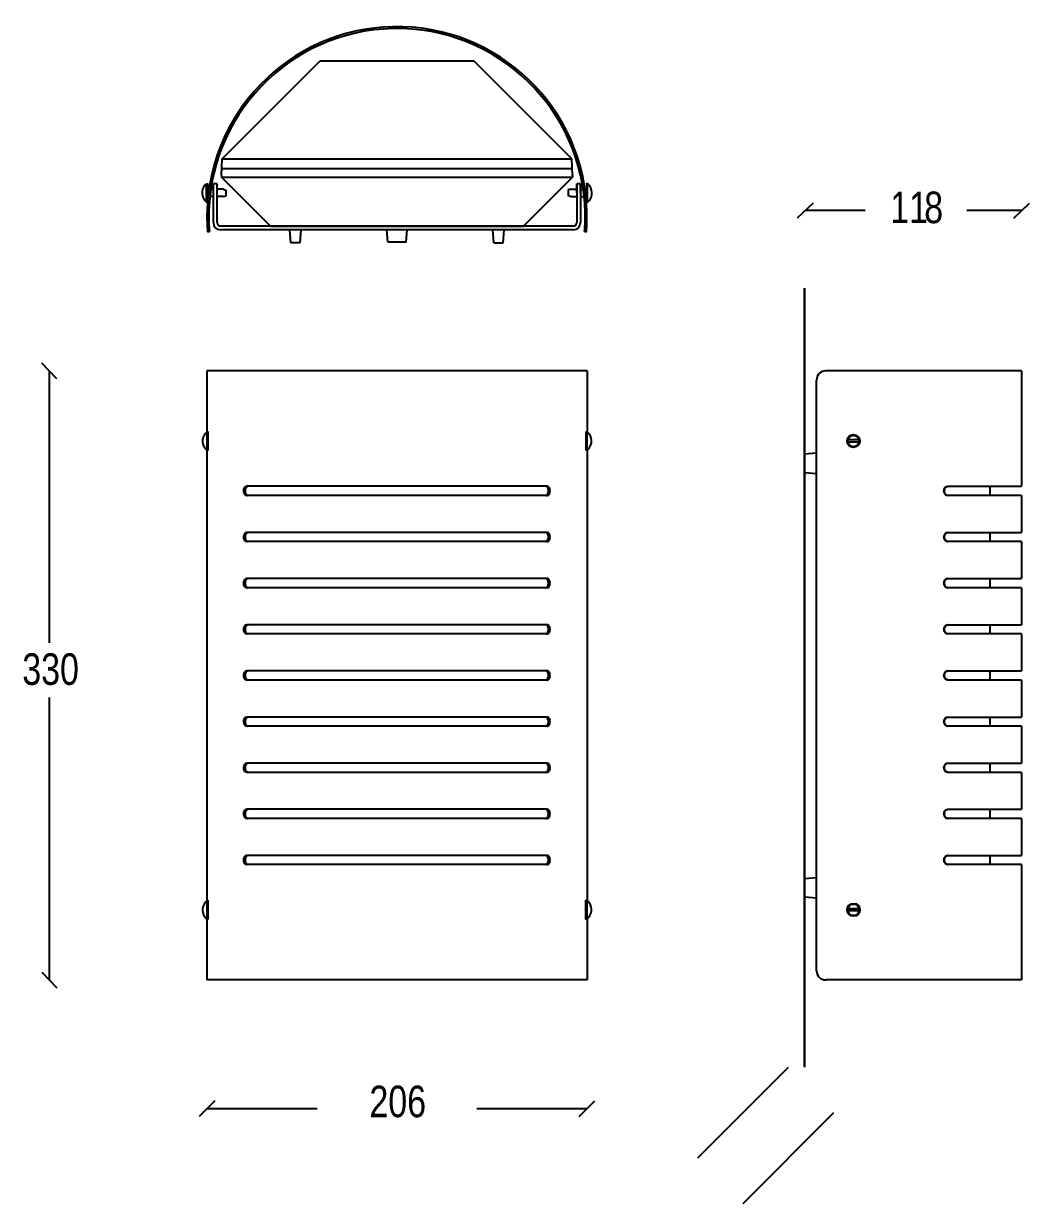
# Model space of a CAD drawing. Extents: x 1 to 199, y 0 to 232.
import ezdxf

# ---------------------------------------------------------------- set-up
doc = ezdxf.new("R2010")
doc.units = 0
doc.layers.add('LIVELLO_1', color=160, linetype='Continuous')
doc.styles.add('STD', font='txt')

# ---------------------------------------------------------------- blocks, each defined once
blk = doc.blocks.new('AI9-BLK26')
at = {"layer": 'LIVELLO_1', "color": 7}
for p, q in [((-13.422953, -81.209944), (4.473973, -63.312673)), ((-4.473629, -90.157546), (13.422953, -72.260619))]:
    blk.add_line(p, q, dxfattribs=at)
blk = doc.blocks.new('AI9-BLK25')
at = {"layer": 'LIVELLO_1', "color": 7}
blk.add_blockref('AI9-BLK26', (0, 0), dxfattribs=at)
blk = doc.blocks.new('AI9-BLK1')
at = {"layer": 'LIVELLO_1', "color": 7}
for p, q in [((-59.9, 89.78), (-40.63, 109.05)), ((-40.63, 109.05), (-10.31, 109.05)), ((8.95, 89.78), (-10.31, 109.05)), ((-60.07, 86.51), (-59.9, 89.78)), ((-59.9, 89.78), (8.95, 89.78)), ((9.12, 86.51), (8.95, 89.78)), ((-60.05, 86.14), (9.1, 86.14)), ((9.06, 87.78), (-60, 87.78)), ((9.1, 86.14), (-0.53, 76.51)), ((9.12, 86.51), (9.1, 86.14)), ((-62.51, 83.78), (-62.8, 83.78)), ((-61.64, 83.78), (-62.15, 83.78)), ((-61.64, 83.05), (-61.64, 84.87)), ((-60.91, 84.87), (-61.64, 84.87)), ((-60.91, 83.05), (-60.91, 84.87)), ((-59.67, 83.78), (-60.91, 83.78)), ((-59.67, 83.78), (-59.16, 83.62)), ((8.73, 83.78), (8.22, 83.63)), ((8.73, 83.78), (9.97, 83.78)), ((9.97, 84.87), (9.97, 83.05)), ((10.7, 84.87), (9.97, 84.87)), ((9.97, 83.05), (9.97, 84.87)), ((10.69, 84.87), (10.69, 83.05)), ((10.7, 83.05), (10.7, 84.87)), ((10.7, 83.78), (11.2, 83.78)), ((11.57, 83.78), (11.86, 83.78)), ((-62.7, 82.32), (-62.8, 82.32)), ((-61.64, 82.33), (-62.33, 82.33)), ((-61.64, 77.23), (-61.64, 83.05)), ((-60.91, 77.23), (-60.91, 83.05)), ((-59.67, 82.32), (-60.91, 82.32)), ((-59.67, 82.32), (-59.16, 82.48)), ((-59.16, 83.62), (-59.16, 82.48)), ((8.22, 83.63), (8.22, 82.48)), ((8.73, 82.33), (8.22, 82.48)), ((8.73, 82.33), (9.97, 82.33)), ((9.97, 83.05), (9.97, 77.23)), ((10.69, 83.05), (10.69, 77.23)), ((10.7, 82.33), (11.39, 82.33)), ((11.76, 82.33), (11.86, 82.33)), ((56.49, 81.03), (53.4, 78.09)), ((66.78, 79.56), (54.94, 79.56)), ((97.58, 79.56), (86.77, 79.56)), ((96.03, 78.09), (99.12, 81.03)), ((-62.8, 75.42), (-62.43, 75.45)), ((9.24, 76.51), (-60.18, 76.51)), ((9.24, 75.78), (-60.18, 75.78)), ((-50.42, 76.51), (-0.53, 76.51)), ((-46.37, 73.24), (-46.59, 75.78)), ((-44.55, 73.24), (-44.33, 75.78)), ((-27.29, 73.42), (-27.5, 75.78)), ((-6.39, 73.24), (-6.61, 75.78)), ((-4.57, 73.24), (-4.35, 75.78)), ((11.49, 75.45), (11.85, 75.42)), ((-44.55, 73.24), (-46.37, 73.24)), ((-6.39, 73.24), (-4.57, 73.24)), ((54.8, 64.27), (54.8, -89.18)), ((54.83, -89.18), (54.83, 64.3)), ((-92.51, 46.4), (-95.46, 49.5)), ((-93.98, 47.95), (-93.98, -5.56)), ((-62.91, 47.99), (-62.91, 35.98)), ((11.97, 47.99), (-62.91, 47.99)), ((11.97, 47.99), (11.97, 35.98)), ((97.57, 47.99), (59.03, 47.99)), ((97.57, 47.99), (97.57, 25.27)), ((57.19, -70.16), (57.19, 46.17)), ((11.76, 36), (11.76, 32.36)), ((65.57, 34.4), (63.36, 34.4)), ((65.57, 33.96), (63.36, 33.96)), ((-62.91, 32.38), (-62.91, -56.37)), ((11.94, 32.36), (11.76, 32.36)), ((11.97, 32.38), (11.97, -56.37)), ((54.83, 31.63), (57.19, 31.84)), ((54.83, 28), (54.83, 31.63)), ((54.83, 28), (57.19, 27.79)), ((4.1, 25.27), (-55.11, 25.27)), ((83.01, 25.27), (97.57, 25.27)), ((91.36, 23.43), (91.36, 25.27)), ((97.57, 23.45), (97.57, 16.18)), ((4.1, 16.18), (-55.11, 16.18)), ((83.01, 16.18), (97.57, 16.18)), ((91.36, 14.36), (91.36, 16.18)), ((97.57, 14.36), (97.57, 7.09)), ((4.1, 7.09), (-55.11, 7.09)), ((83.01, 7.09), (97.57, 7.09)), ((91.36, 5.27), (91.36, 7.09)), ((97.57, 5.27), (97.57, -2)), ((4.1, -2), (-55.11, -2)), ((83.01, -2), (97.57, -2)), ((91.36, -3.81), (91.36, -2)), ((97.57, -3.81), (97.57, -11.09)), ((4.1, -11.09), (-55.11, -11.09)), ((83.01, -11.09), (97.57, -11.09)), ((91.36, -12.9), (91.36, -11.08)), ((97.57, -12.9), (97.57, -20.18)), ((-93.98, -16.37), (-93.98, -71.97)), ((4.1, -20.18), (-55.11, -20.18)), ((83.01, -20.18), (97.57, -20.18)), ((91.36, -21.99), (91.36, -20.17)), ((97.57, -21.99), (97.57, -29.26)), ((4.1, -29.26), (-55.11, -29.26)), ((83.01, -29.26), (97.57, -29.26)), ((91.36, -31.08), (91.36, -29.26)), ((97.57, -31.08), (97.57, -38.35)), ((4.1, -38.35), (-55.11, -38.35)), ((83.01, -38.35), (97.57, -38.35)), ((91.36, -40.17), (91.36, -38.35)), ((97.57, -40.17), (97.57, -47.44)), ((4.1, -47.44), (-55.11, -47.44)), ((83.01, -47.44), (97.57, -47.44)), ((91.36, -49.26), (91.36, -47.44)), ((97.57, -49.26), (97.57, -71.98)), ((54.83, -51.98), (57.19, -51.78)), ((54.83, -51.98), (54.83, -55.62)), ((54.83, -55.62), (57.19, -55.83)), ((65.57, -57.95), (63.36, -57.95)), ((-62.91, -59.97), (-62.91, -71.98)), ((11.97, -59.97), (11.97, -71.98)), ((65.57, -58.39), (63.36, -58.39)), ((-95.46, -70.42), (-92.51, -73.52)), ((11.97, -71.98), (-62.91, -71.98)), ((97.57, -71.98), (59.01, -71.98)), ((-61.36, -95.77), (-64.46, -98.87)), ((-62.91, -97.32), (-41.22, -97.32)), ((-9.72, -97.32), (11.97, -97.32)), ((10.42, -98.87), (13.52, -95.77))]:
    blk.add_line(p, q, dxfattribs=at)
for points in [[(-60.07, 86.51), (-60.05, 86.14), (-50.42, 76.51)], [(12.04, 84.87), (11.86, 84.87), (11.86, 81.24), (12.04, 81.24), (12.04, 84.87)], [(-27.29, 73.42), (-23.65, 73.42), (-23.45, 75.78)], [(-62.89, 36), (-62.71, 36), (-62.71, 32.36), (-62.89, 32.36), (-62.89, 36)], [(11.76, 36), (11.94, 36), (11.94, 32.36)], [(11.94, -59.98), (11.76, -59.98), (11.76, -56.35), (11.94, -56.35), (11.94, -59.98)]]:
    blk.add_lwpolyline(points, dxfattribs=at)
for centre, radius in [((64.46, 34.18), 1.27), ((64.46, 34.18), 1.13), ((64.47, -58.17), 1.27), ((64.47, -58.17), 1.13)]:
    blk.add_circle(centre, radius, dxfattribs=at)
for points, knots in [([(11.95, 77.23), (12.57, 97.91), (-3.68, 115.17), (-24.35, 115.79), (-45.02, 116.41), (-62.28, 100.15), (-62.89, 79.48), (-62.92, 78.73), (-62.92, 77.98), (-62.89, 77.23)], [0, 0, 0, 0, 1, 1, 1, 2, 2, 2, 3, 3, 3, 3]), ([(11.49, 75.45), (11.54, 76.05), (11.57, 76.66), (11.59, 77.26), (12.19, 97.74), (-3.91, 114.82), (-24.38, 115.42), (-44.85, 116.03), (-61.93, 99.92), (-62.53, 79.45), (-62.55, 78.72), (-62.55, 77.99), (-62.53, 77.26), (-62.51, 76.66), (-62.48, 76.05), (-62.43, 75.45)], [0, 0, 0, 0, 1, 1, 1, 2, 2, 2, 3, 3, 3, 4, 4, 4, 5, 5, 5, 5]), ([(-62.98, 84.87), (-62.98, 84.87), (-62.8, 84.87), (-62.8, 84.87), (-62.8, 84.87), (-62.8, 81.23), (-62.8, 81.23), (-62.8, 81.23), (-62.98, 81.23), (-62.98, 81.23), (-62.98, 81.23), (-62.98, 84.87), (-62.98, 84.87), (-63.98, 84.12), (-64.19, 82.69), (-63.43, 81.69), (-63.3, 81.52), (-63.15, 81.36), (-62.98, 81.23)], [0, 0, 0, 0, 1, 1, 1, 2, 2, 2, 3, 3, 3, 4, 4, 4, 5, 5, 5, 6, 6, 6, 6]), ([(12.04, 81.24), (13.04, 81.99), (13.24, 83.41), (12.49, 84.42), (12.36, 84.59), (12.21, 84.74), (12.04, 84.87)], [0, 0, 0, 0, 1, 1, 1, 2, 2, 2, 2]), ([(-62.89, 36), (-63.89, 35.24), (-64.09, 33.82), (-63.34, 32.81), (-63.21, 32.64), (-63.06, 32.49), (-62.89, 32.36)], [0, 0, 0, 0, 1, 1, 1, 2, 2, 2, 2]), ([(11.94, 32.36), (12.95, 33.11), (13.15, 34.54), (12.4, 35.54), (12.27, 35.71), (12.12, 35.87), (11.94, 36)], [0, 0, 0, 0, 1, 1, 1, 2, 2, 2, 2]), ([(4.1, 23.45), (4.1, 23.45), (-55.11, 23.45), (-55.11, 23.45), (-55.3, 23.48), (-55.05, 23.43), (-55.23, 23.47), (-55.41, 23.57), (-55.18, 23.44), (-55.35, 23.54), (-55.51, 23.7), (-55.31, 23.48), (-55.46, 23.65), (-55.59, 23.86), (-55.42, 23.57), (-55.54, 23.79), (-55.72, 24.33), (-55.51, 23.6), (-55.65, 24.16), (-55.67, 24.77), (-55.67, 23.96), (-55.65, 24.56), (-55.51, 25.12), (-55.72, 24.39), (-55.54, 24.93), (-55.42, 25.15), (-55.59, 24.86), (-55.46, 25.07), (-55.31, 25.24), (-55.51, 25.02), (-55.35, 25.18), (-55.18, 25.29), (-55.41, 25.15), (-55.23, 25.25), (-55.05, 25.29), (-55.3, 25.25), (-55.11, 25.27)], [0, 0, 0, 0, 1, 1, 1, 2, 2, 2, 3, 3, 3, 4, 4, 4, 5, 5, 5, 6, 6, 6, 7, 7, 7, 8, 8, 8, 9, 9, 9, 10, 10, 10, 11, 11, 11, 12, 12, 12, 12]), ([(-54.82, 23.45), (-55.01, 23.48), (-54.76, 23.43), (-54.95, 23.47), (-55.13, 23.57), (-54.89, 23.43), (-55.06, 23.54), (-55.22, 23.7), (-55.02, 23.48), (-55.17, 23.65), (-55.3, 23.86), (-55.13, 23.58), (-55.25, 23.8), (-55.43, 24.33), (-55.22, 23.61), (-55.35, 24.16), (-55.38, 24.76), (-55.38, 23.96), (-55.35, 24.56), (-55.22, 25.12), (-55.43, 24.39), (-55.25, 24.93), (-55.13, 25.15), (-55.3, 24.86), (-55.17, 25.07), (-55.02, 25.24), (-55.22, 25.02), (-55.06, 25.18), (-54.89, 25.29), (-55.13, 25.15), (-54.95, 25.25), (-54.76, 25.29), (-55.01, 25.25), (-54.82, 25.27)], [0, 0, 0, 0, 1, 1, 1, 2, 2, 2, 3, 3, 3, 4, 4, 4, 5, 5, 5, 6, 6, 6, 7, 7, 7, 8, 8, 8, 9, 9, 9, 10, 10, 10, 11, 11, 11, 11]), ([(3.82, 23.45), (4, 23.48), (3.76, 23.43), (3.94, 23.47), (4.12, 23.57), (3.89, 23.43), (4.06, 23.54), (4.22, 23.7), (4.01, 23.48), (4.16, 23.65), (4.29, 23.86), (4.12, 23.58), (4.25, 23.8), (4.43, 24.33), (4.22, 23.61), (4.35, 24.16), (4.37, 24.76), (4.37, 23.96), (4.35, 24.56), (4.22, 25.12), (4.43, 24.39), (4.25, 24.93), (4.12, 25.15), (4.3, 24.86), (4.16, 25.07), (4.01, 25.24), (4.22, 25.02), (4.06, 25.18), (3.89, 25.29), (4.12, 25.15), (3.94, 25.25), (3.76, 25.29), (4, 25.25), (3.82, 25.27)], [0, 0, 0, 0, 1, 1, 1, 2, 2, 2, 3, 3, 3, 4, 4, 4, 5, 5, 5, 6, 6, 6, 7, 7, 7, 8, 8, 8, 9, 9, 9, 10, 10, 10, 11, 11, 11, 11]), ([(4.1, 23.45), (4.29, 23.48), (4.04, 23.43), (4.23, 23.47), (4.41, 23.57), (4.17, 23.44), (4.35, 23.54), (4.51, 23.7), (4.3, 23.48), (4.45, 23.65), (4.59, 23.86), (4.41, 23.57), (4.54, 23.79), (4.72, 24.33), (4.51, 23.6), (4.64, 24.16), (4.67, 24.77), (4.67, 23.96), (4.64, 24.56), (4.51, 25.12), (4.72, 24.39), (4.54, 24.93), (4.41, 25.15), (4.59, 24.86), (4.45, 25.07), (4.3, 25.24), (4.51, 25.02), (4.35, 25.18), (4.17, 25.29), (4.41, 25.15), (4.23, 25.25), (4.04, 25.29), (4.29, 25.25), (4.1, 25.27)], [0, 0, 0, 0, 1, 1, 1, 2, 2, 2, 3, 3, 3, 4, 4, 4, 5, 5, 5, 6, 6, 6, 7, 7, 7, 8, 8, 8, 9, 9, 9, 10, 10, 10, 11, 11, 11, 11]), ([(97.57, 23.45), (97.57, 23.45), (83.01, 23.45), (83.01, 23.45), (82.53, 23.55), (83.15, 23.37), (82.69, 23.54), (82.29, 23.89), (82.8, 23.39), (82.44, 23.79), (82.19, 24.33), (82.48, 23.6), (82.3, 24.16), (82.26, 24.77), (82.26, 23.96), (82.3, 24.56), (82.48, 25.12), (82.19, 24.39), (82.44, 24.93), (82.8, 25.33), (82.29, 24.83), (82.69, 25.18), (83.15, 25.35), (82.53, 25.17), (83.01, 25.27)], [0, 0, 0, 0, 1, 1, 1, 2, 2, 2, 3, 3, 3, 4, 4, 4, 5, 5, 5, 6, 6, 6, 7, 7, 7, 8, 8, 8, 8]), ([(83.09, 23.45), (82.61, 23.55), (83.24, 23.37), (82.78, 23.54), (82.37, 23.9), (82.88, 23.39), (82.52, 23.79), (82.28, 24.33), (82.56, 23.6), (82.38, 24.16), (82.35, 24.77), (82.35, 23.96), (82.38, 24.56), (82.56, 25.12), (82.28, 24.39), (82.52, 24.93), (82.88, 25.33), (82.37, 24.83), (82.78, 25.18), (83.24, 25.35), (82.61, 25.17), (83.09, 25.27)], [0, 0, 0, 0, 1, 1, 1, 2, 2, 2, 3, 3, 3, 4, 4, 4, 5, 5, 5, 6, 6, 6, 7, 7, 7, 7]), ([(4.1, 14.36), (4.1, 14.36), (-55.11, 14.36), (-55.11, 14.36), (-55.3, 14.39), (-55.05, 14.34), (-55.23, 14.39), (-55.41, 14.48), (-55.18, 14.34), (-55.35, 14.45), (-55.51, 14.61), (-55.31, 14.39), (-55.46, 14.56), (-55.59, 14.77), (-55.42, 14.49), (-55.54, 14.71), (-55.72, 15.24), (-55.51, 14.52), (-55.65, 15.07), (-55.67, 15.68), (-55.67, 14.87), (-55.65, 15.47), (-55.51, 16.03), (-55.72, 15.3), (-55.54, 15.84), (-55.42, 16.06), (-55.59, 15.77), (-55.46, 15.98), (-55.31, 16.15), (-55.51, 15.93), (-55.35, 16.09), (-55.18, 16.2), (-55.41, 16.07), (-55.23, 16.16), (-55.05, 16.2), (-55.3, 16.16), (-55.11, 16.18)], [0, 0, 0, 0, 1, 1, 1, 2, 2, 2, 3, 3, 3, 4, 4, 4, 5, 5, 5, 6, 6, 6, 7, 7, 7, 8, 8, 8, 9, 9, 9, 10, 10, 10, 11, 11, 11, 12, 12, 12, 12]), ([(-54.82, 14.36), (-55.01, 14.39), (-54.76, 14.34), (-54.95, 14.39), (-55.13, 14.48), (-54.89, 14.34), (-55.06, 14.45), (-55.22, 14.61), (-55.02, 14.39), (-55.17, 14.56), (-55.3, 14.77), (-55.13, 14.49), (-55.25, 14.71), (-55.43, 15.24), (-55.22, 14.52), (-55.35, 15.07), (-55.38, 15.68), (-55.38, 14.87), (-55.35, 15.47), (-55.22, 16.03), (-55.43, 15.3), (-55.25, 15.84), (-55.13, 16.06), (-55.3, 15.77), (-55.17, 15.98), (-55.02, 16.15), (-55.22, 15.93), (-55.06, 16.09), (-54.89, 16.2), (-55.13, 16.06), (-54.95, 16.16), (-54.76, 16.2), (-55.01, 16.16), (-54.82, 16.18)], [0, 0, 0, 0, 1, 1, 1, 2, 2, 2, 3, 3, 3, 4, 4, 4, 5, 5, 5, 6, 6, 6, 7, 7, 7, 8, 8, 8, 9, 9, 9, 10, 10, 10, 11, 11, 11, 11]), ([(3.82, 14.36), (4, 14.39), (3.76, 14.34), (3.94, 14.39), (4.12, 14.48), (3.89, 14.34), (4.06, 14.45), (4.22, 14.61), (4.01, 14.39), (4.16, 14.56), (4.29, 14.77), (4.12, 14.49), (4.25, 14.71), (4.43, 15.24), (4.22, 14.52), (4.35, 15.07), (4.37, 15.68), (4.37, 14.87), (4.35, 15.47), (4.22, 16.03), (4.43, 15.3), (4.25, 15.84), (4.12, 16.06), (4.3, 15.77), (4.16, 15.98), (4.01, 16.15), (4.22, 15.93), (4.06, 16.09), (3.89, 16.2), (4.12, 16.06), (3.94, 16.16), (3.76, 16.2), (4, 16.16), (3.82, 16.18)], [0, 0, 0, 0, 1, 1, 1, 2, 2, 2, 3, 3, 3, 4, 4, 4, 5, 5, 5, 6, 6, 6, 7, 7, 7, 8, 8, 8, 9, 9, 9, 10, 10, 10, 11, 11, 11, 11]), ([(4.1, 14.36), (4.29, 14.39), (4.04, 14.34), (4.23, 14.39), (4.41, 14.48), (4.17, 14.34), (4.35, 14.45), (4.51, 14.61), (4.3, 14.39), (4.45, 14.56), (4.59, 14.77), (4.41, 14.49), (4.54, 14.71), (4.72, 15.24), (4.51, 14.52), (4.64, 15.07), (4.67, 15.68), (4.67, 14.87), (4.64, 15.47), (4.51, 16.03), (4.72, 15.3), (4.54, 15.84), (4.41, 16.06), (4.59, 15.77), (4.45, 15.98), (4.3, 16.15), (4.51, 15.93), (4.35, 16.09), (4.17, 16.2), (4.41, 16.07), (4.23, 16.16), (4.04, 16.2), (4.29, 16.16), (4.1, 16.18)], [0, 0, 0, 0, 1, 1, 1, 2, 2, 2, 3, 3, 3, 4, 4, 4, 5, 5, 5, 6, 6, 6, 7, 7, 7, 8, 8, 8, 9, 9, 9, 10, 10, 10, 11, 11, 11, 11]), ([(97.57, 14.36), (97.57, 14.36), (83.01, 14.36), (83.01, 14.36), (82.53, 14.46), (83.15, 14.28), (82.69, 14.45), (82.29, 14.81), (82.8, 14.3), (82.44, 14.71), (82.19, 15.24), (82.48, 14.51), (82.3, 15.07), (82.26, 15.68), (82.26, 14.87), (82.3, 15.47), (82.48, 16.03), (82.19, 15.3), (82.44, 15.84), (82.8, 16.24), (82.29, 15.74), (82.69, 16.09), (83.15, 16.26), (82.53, 16.08), (83.01, 16.18)], [0, 0, 0, 0, 1, 1, 1, 2, 2, 2, 3, 3, 3, 4, 4, 4, 5, 5, 5, 6, 6, 6, 7, 7, 7, 8, 8, 8, 8]), ([(83.09, 14.36), (82.61, 14.46), (83.24, 14.28), (82.78, 14.45), (82.37, 14.81), (82.88, 14.3), (82.52, 14.71), (82.28, 15.24), (82.56, 14.51), (82.38, 15.07), (82.35, 15.68), (82.35, 14.87), (82.38, 15.47), (82.56, 16.03), (82.28, 15.3), (82.52, 15.84), (82.88, 16.24), (82.37, 15.74), (82.78, 16.09), (83.24, 16.26), (82.61, 16.08), (83.09, 16.18)], [0, 0, 0, 0, 1, 1, 1, 2, 2, 2, 3, 3, 3, 4, 4, 4, 5, 5, 5, 6, 6, 6, 7, 7, 7, 7]), ([(4.1, 5.27), (4.1, 5.27), (-55.11, 5.27), (-55.11, 5.27), (-55.3, 5.3), (-55.05, 5.25), (-55.23, 5.3), (-55.41, 5.39), (-55.18, 5.26), (-55.35, 5.36), (-55.51, 5.52), (-55.31, 5.3), (-55.46, 5.47), (-55.59, 5.68), (-55.42, 5.4), (-55.54, 5.61), (-55.72, 6.16), (-55.51, 5.43), (-55.65, 5.98), (-55.67, 6.59), (-55.67, 5.78), (-55.65, 6.39), (-55.51, 6.94), (-55.72, 6.21), (-55.54, 6.75), (-55.42, 6.97), (-55.59, 6.68), (-55.46, 6.89), (-55.31, 7.06), (-55.51, 6.85), (-55.35, 7), (-55.18, 7.11), (-55.41, 6.98), (-55.23, 7.07), (-55.05, 7.11), (-55.3, 7.07), (-55.11, 7.09)], [0, 0, 0, 0, 1, 1, 1, 2, 2, 2, 3, 3, 3, 4, 4, 4, 5, 5, 5, 6, 6, 6, 7, 7, 7, 8, 8, 8, 9, 9, 9, 10, 10, 10, 11, 11, 11, 12, 12, 12, 12]), ([(-54.82, 5.27), (-55.01, 5.3), (-54.76, 5.25), (-54.95, 5.3), (-55.13, 5.39), (-54.89, 5.26), (-55.06, 5.37), (-55.22, 5.52), (-55.02, 5.3), (-55.17, 5.47), (-55.3, 5.69), (-55.13, 5.4), (-55.25, 5.62), (-55.43, 6.16), (-55.22, 5.43), (-55.35, 5.98), (-55.38, 6.59), (-55.38, 5.78), (-55.35, 6.38), (-55.22, 6.94), (-55.43, 6.21), (-55.25, 6.75), (-55.13, 6.97), (-55.3, 6.68), (-55.17, 6.89), (-55.02, 7.06), (-55.22, 6.84), (-55.06, 7), (-54.89, 7.11), (-55.13, 6.98), (-54.95, 7.07), (-54.76, 7.11), (-55.01, 7.07), (-54.82, 7.09)], [0, 0, 0, 0, 1, 1, 1, 2, 2, 2, 3, 3, 3, 4, 4, 4, 5, 5, 5, 6, 6, 6, 7, 7, 7, 8, 8, 8, 9, 9, 9, 10, 10, 10, 11, 11, 11, 11]), ([(3.82, 5.27), (4, 5.3), (3.76, 5.25), (3.94, 5.3), (4.12, 5.39), (3.89, 5.26), (4.06, 5.37), (4.22, 5.52), (4.01, 5.3), (4.16, 5.47), (4.29, 5.69), (4.12, 5.4), (4.25, 5.62), (4.43, 6.16), (4.22, 5.43), (4.35, 5.98), (4.37, 6.59), (4.37, 5.78), (4.35, 6.38), (4.22, 6.94), (4.43, 6.21), (4.25, 6.75), (4.12, 6.97), (4.3, 6.68), (4.16, 6.89), (4.01, 7.06), (4.22, 6.84), (4.06, 7), (3.89, 7.11), (4.12, 6.98), (3.94, 7.07), (3.76, 7.11), (4, 7.07), (3.82, 7.09)], [0, 0, 0, 0, 1, 1, 1, 2, 2, 2, 3, 3, 3, 4, 4, 4, 5, 5, 5, 6, 6, 6, 7, 7, 7, 8, 8, 8, 9, 9, 9, 10, 10, 10, 11, 11, 11, 11]), ([(4.1, 5.27), (4.29, 5.3), (4.04, 5.25), (4.23, 5.3), (4.41, 5.39), (4.17, 5.26), (4.35, 5.36), (4.51, 5.52), (4.3, 5.3), (4.45, 5.47), (4.59, 5.68), (4.41, 5.4), (4.54, 5.61), (4.72, 6.16), (4.51, 5.43), (4.64, 5.98), (4.67, 6.59), (4.67, 5.78), (4.64, 6.39), (4.51, 6.94), (4.72, 6.21), (4.54, 6.75), (4.41, 6.97), (4.59, 6.68), (4.45, 6.89), (4.3, 7.06), (4.51, 6.85), (4.35, 7), (4.17, 7.11), (4.41, 6.98), (4.23, 7.07), (4.04, 7.11), (4.29, 7.07), (4.1, 7.09)], [0, 0, 0, 0, 1, 1, 1, 2, 2, 2, 3, 3, 3, 4, 4, 4, 5, 5, 5, 6, 6, 6, 7, 7, 7, 8, 8, 8, 9, 9, 9, 10, 10, 10, 11, 11, 11, 11]), ([(97.57, 5.27), (97.57, 5.27), (83.01, 5.27), (83.01, 5.27), (82.53, 5.37), (83.15, 5.19), (82.69, 5.36), (82.29, 5.72), (82.8, 5.21), (82.44, 5.61), (82.19, 6.15), (82.48, 5.42), (82.3, 5.98), (82.26, 6.59), (82.26, 5.78), (82.3, 6.39), (82.48, 6.94), (82.19, 6.21), (82.44, 6.75), (82.8, 7.15), (82.29, 6.65), (82.69, 7), (83.15, 7.17), (82.53, 6.99), (83.01, 7.09)], [0, 0, 0, 0, 1, 1, 1, 2, 2, 2, 3, 3, 3, 4, 4, 4, 5, 5, 5, 6, 6, 6, 7, 7, 7, 8, 8, 8, 8]), ([(83.09, 5.27), (82.61, 5.37), (83.24, 5.19), (82.78, 5.36), (82.37, 5.72), (82.88, 5.21), (82.52, 5.61), (82.28, 6.15), (82.56, 5.42), (82.38, 5.98), (82.35, 6.59), (82.35, 5.78), (82.38, 6.39), (82.56, 6.94), (82.28, 6.21), (82.52, 6.75), (82.88, 7.15), (82.37, 6.65), (82.78, 7), (83.24, 7.17), (82.61, 6.99), (83.09, 7.09)], [0, 0, 0, 0, 1, 1, 1, 2, 2, 2, 3, 3, 3, 4, 4, 4, 5, 5, 5, 6, 6, 6, 7, 7, 7, 7]), ([(4.1, -3.81), (4.1, -3.81), (-55.11, -3.81), (-55.11, -3.81), (-55.3, -3.79), (-55.05, -3.84), (-55.23, -3.79), (-55.41, -3.7), (-55.18, -3.83), (-55.35, -3.73), (-55.51, -3.57), (-55.31, -3.79), (-55.46, -3.62), (-55.59, -3.41), (-55.42, -3.69), (-55.54, -3.47), (-55.72, -2.93), (-55.51, -3.66), (-55.65, -3.11), (-55.67, -2.5), (-55.67, -3.31), (-55.65, -2.7), (-55.51, -2.15), (-55.72, -2.88), (-55.54, -2.34), (-55.42, -2.12), (-55.59, -2.41), (-55.46, -2.19), (-55.31, -2.03), (-55.51, -2.24), (-55.35, -2.09), (-55.18, -1.98), (-55.41, -2.11), (-55.23, -2.02), (-55.05, -1.98), (-55.3, -2.02), (-55.11, -2)], [0, 0, 0, 0, 1, 1, 1, 2, 2, 2, 3, 3, 3, 4, 4, 4, 5, 5, 5, 6, 6, 6, 7, 7, 7, 8, 8, 8, 9, 9, 9, 10, 10, 10, 11, 11, 11, 12, 12, 12, 12]), ([(-54.82, -3.81), (-55.01, -3.79), (-54.76, -3.84), (-54.95, -3.79), (-55.13, -3.7), (-54.89, -3.83), (-55.06, -3.73), (-55.22, -3.57), (-55.02, -3.78), (-55.17, -3.62), (-55.3, -3.4), (-55.13, -3.69), (-55.25, -3.47), (-55.43, -2.93), (-55.22, -3.66), (-55.35, -3.11), (-55.38, -2.5), (-55.38, -3.31), (-55.35, -2.7), (-55.22, -2.15), (-55.43, -2.88), (-55.25, -2.34), (-55.13, -2.12), (-55.3, -2.41), (-55.17, -2.2), (-55.02, -2.03), (-55.22, -2.24), (-55.06, -2.09), (-54.89, -1.98), (-55.13, -2.11), (-54.95, -2.02), (-54.76, -1.98), (-55.01, -2.02), (-54.82, -2)], [0, 0, 0, 0, 1, 1, 1, 2, 2, 2, 3, 3, 3, 4, 4, 4, 5, 5, 5, 6, 6, 6, 7, 7, 7, 8, 8, 8, 9, 9, 9, 10, 10, 10, 11, 11, 11, 11]), ([(3.82, -3.81), (4, -3.79), (3.76, -3.84), (3.94, -3.79), (4.12, -3.7), (3.89, -3.83), (4.06, -3.73), (4.22, -3.57), (4.01, -3.78), (4.16, -3.62), (4.29, -3.4), (4.12, -3.69), (4.25, -3.47), (4.43, -2.93), (4.22, -3.66), (4.35, -3.11), (4.37, -2.5), (4.37, -3.31), (4.35, -2.7), (4.22, -2.15), (4.43, -2.88), (4.25, -2.34), (4.12, -2.12), (4.3, -2.41), (4.16, -2.2), (4.01, -2.03), (4.22, -2.24), (4.06, -2.09), (3.89, -1.98), (4.12, -2.11), (3.94, -2.02), (3.76, -1.98), (4, -2.02), (3.82, -2)], [0, 0, 0, 0, 1, 1, 1, 2, 2, 2, 3, 3, 3, 4, 4, 4, 5, 5, 5, 6, 6, 6, 7, 7, 7, 8, 8, 8, 9, 9, 9, 10, 10, 10, 11, 11, 11, 11]), ([(4.1, -3.81), (4.29, -3.79), (4.04, -3.84), (4.23, -3.79), (4.41, -3.7), (4.17, -3.83), (4.35, -3.73), (4.51, -3.57), (4.3, -3.79), (4.45, -3.62), (4.59, -3.41), (4.41, -3.69), (4.54, -3.47), (4.72, -2.93), (4.51, -3.66), (4.64, -3.11), (4.67, -2.5), (4.67, -3.31), (4.64, -2.7), (4.51, -2.15), (4.72, -2.88), (4.54, -2.34), (4.41, -2.12), (4.59, -2.41), (4.45, -2.19), (4.3, -2.03), (4.51, -2.24), (4.35, -2.09), (4.17, -1.98), (4.41, -2.11), (4.23, -2.02), (4.04, -1.98), (4.29, -2.02), (4.1, -2)], [0, 0, 0, 0, 1, 1, 1, 2, 2, 2, 3, 3, 3, 4, 4, 4, 5, 5, 5, 6, 6, 6, 7, 7, 7, 8, 8, 8, 9, 9, 9, 10, 10, 10, 11, 11, 11, 11]), ([(97.57, -3.81), (97.57, -3.81), (83.01, -3.81), (83.01, -3.81), (82.53, -3.72), (83.15, -3.9), (82.69, -3.73), (82.29, -3.37), (82.8, -3.88), (82.44, -3.47), (82.19, -2.94), (82.48, -3.67), (82.3, -3.11), (82.26, -2.5), (82.26, -3.31), (82.3, -2.7), (82.48, -2.14), (82.19, -2.87), (82.44, -2.34), (82.8, -1.94), (82.29, -2.44), (82.69, -2.09), (83.15, -1.92), (82.53, -2.1), (83.01, -2)], [0, 0, 0, 0, 1, 1, 1, 2, 2, 2, 3, 3, 3, 4, 4, 4, 5, 5, 5, 6, 6, 6, 7, 7, 7, 8, 8, 8, 8]), ([(83.09, -3.81), (82.61, -3.72), (83.24, -3.9), (82.78, -3.73), (82.37, -3.37), (82.88, -3.88), (82.52, -3.47), (82.28, -2.94), (82.56, -3.67), (82.38, -3.11), (82.35, -2.5), (82.35, -3.31), (82.38, -2.7), (82.56, -2.14), (82.28, -2.87), (82.52, -2.34), (82.88, -1.94), (82.37, -2.44), (82.78, -2.09), (83.24, -1.92), (82.61, -2.1), (83.09, -2)], [0, 0, 0, 0, 1, 1, 1, 2, 2, 2, 3, 3, 3, 4, 4, 4, 5, 5, 5, 6, 6, 6, 7, 7, 7, 7]), ([(4.1, -12.9), (4.1, -12.9), (-55.11, -12.9), (-55.11, -12.9), (-55.3, -12.88), (-55.05, -12.92), (-55.23, -12.88), (-55.41, -12.79), (-55.18, -12.92), (-55.35, -12.82), (-55.51, -12.66), (-55.31, -12.87), (-55.46, -12.71), (-55.59, -12.5), (-55.42, -12.78), (-55.54, -12.56), (-55.72, -12.02), (-55.51, -12.75), (-55.65, -12.2), (-55.67, -11.59), (-55.67, -12.4), (-55.65, -11.79), (-55.51, -11.24), (-55.72, -11.97), (-55.54, -11.43), (-55.42, -11.21), (-55.59, -11.5), (-55.46, -11.28), (-55.31, -11.12), (-55.51, -11.33), (-55.35, -11.18), (-55.18, -11.07), (-55.41, -11.2), (-55.23, -11.11), (-55.05, -11.07), (-55.3, -11.11), (-55.11, -11.09)], [0, 0, 0, 0, 1, 1, 1, 2, 2, 2, 3, 3, 3, 4, 4, 4, 5, 5, 5, 6, 6, 6, 7, 7, 7, 8, 8, 8, 9, 9, 9, 10, 10, 10, 11, 11, 11, 12, 12, 12, 12]), ([(-54.82, -12.9), (-55.01, -12.88), (-54.76, -12.93), (-54.95, -12.88), (-55.13, -12.79), (-54.89, -12.92), (-55.06, -12.81), (-55.22, -12.66), (-55.02, -12.87), (-55.17, -12.71), (-55.3, -12.49), (-55.13, -12.78), (-55.25, -12.56), (-55.43, -12.02), (-55.22, -12.75), (-55.35, -12.2), (-55.38, -11.59), (-55.38, -12.4), (-55.35, -11.79), (-55.22, -11.24), (-55.43, -11.97), (-55.25, -11.43), (-55.13, -11.21), (-55.3, -11.5), (-55.17, -11.29), (-55.02, -11.12), (-55.22, -11.33), (-55.06, -11.18), (-54.89, -11.07), (-55.13, -11.2), (-54.95, -11.11), (-54.76, -11.07), (-55.01, -11.11), (-54.82, -11.09)], [0, 0, 0, 0, 1, 1, 1, 2, 2, 2, 3, 3, 3, 4, 4, 4, 5, 5, 5, 6, 6, 6, 7, 7, 7, 8, 8, 8, 9, 9, 9, 10, 10, 10, 11, 11, 11, 11]), ([(3.82, -12.9), (4, -12.88), (3.76, -12.93), (3.94, -12.88), (4.12, -12.79), (3.89, -12.92), (4.06, -12.81), (4.22, -12.66), (4.01, -12.87), (4.16, -12.71), (4.29, -12.49), (4.12, -12.78), (4.25, -12.56), (4.43, -12.02), (4.22, -12.75), (4.35, -12.2), (4.37, -11.59), (4.37, -12.4), (4.35, -11.79), (4.22, -11.24), (4.43, -11.97), (4.25, -11.43), (4.12, -11.21), (4.3, -11.5), (4.16, -11.29), (4.01, -11.12), (4.22, -11.33), (4.06, -11.18), (3.89, -11.07), (4.12, -11.2), (3.94, -11.11), (3.76, -11.07), (4, -11.11), (3.82, -11.09)], [0, 0, 0, 0, 1, 1, 1, 2, 2, 2, 3, 3, 3, 4, 4, 4, 5, 5, 5, 6, 6, 6, 7, 7, 7, 8, 8, 8, 9, 9, 9, 10, 10, 10, 11, 11, 11, 11]), ([(4.1, -12.9), (4.29, -12.88), (4.04, -12.92), (4.23, -12.88), (4.41, -12.79), (4.17, -12.92), (4.35, -12.82), (4.51, -12.66), (4.3, -12.87), (4.45, -12.71), (4.59, -12.5), (4.41, -12.78), (4.54, -12.56), (4.72, -12.02), (4.51, -12.75), (4.64, -12.2), (4.67, -11.59), (4.67, -12.4), (4.64, -11.79), (4.51, -11.24), (4.72, -11.97), (4.54, -11.43), (4.41, -11.21), (4.59, -11.5), (4.45, -11.28), (4.3, -11.12), (4.51, -11.33), (4.35, -11.18), (4.17, -11.07), (4.41, -11.2), (4.23, -11.11), (4.04, -11.07), (4.29, -11.11), (4.1, -11.09)], [0, 0, 0, 0, 1, 1, 1, 2, 2, 2, 3, 3, 3, 4, 4, 4, 5, 5, 5, 6, 6, 6, 7, 7, 7, 8, 8, 8, 9, 9, 9, 10, 10, 10, 11, 11, 11, 11]), ([(97.57, -12.9), (97.57, -12.9), (83.01, -12.9), (83.01, -12.9), (82.53, -12.8), (83.15, -12.98), (82.69, -12.82), (82.29, -12.46), (82.8, -12.96), (82.44, -12.56), (82.19, -12.03), (82.48, -12.76), (82.3, -12.2), (82.26, -11.59), (82.26, -12.4), (82.3, -11.79), (82.48, -11.23), (82.19, -11.96), (82.44, -11.43), (82.8, -11.03), (82.29, -11.53), (82.69, -11.18), (83.15, -11.01), (82.53, -11.19), (83.01, -11.09)], [0, 0, 0, 0, 1, 1, 1, 2, 2, 2, 3, 3, 3, 4, 4, 4, 5, 5, 5, 6, 6, 6, 7, 7, 7, 8, 8, 8, 8]), ([(83.09, -12.9), (82.61, -12.8), (83.24, -12.98), (82.78, -12.82), (82.37, -12.46), (82.88, -12.96), (82.52, -12.56), (82.28, -12.03), (82.56, -12.76), (82.38, -12.2), (82.35, -11.59), (82.35, -12.4), (82.38, -11.79), (82.56, -11.23), (82.28, -11.96), (82.52, -11.43), (82.88, -11.03), (82.37, -11.53), (82.78, -11.18), (83.24, -11.01), (82.61, -11.19), (83.09, -11.09)], [0, 0, 0, 0, 1, 1, 1, 2, 2, 2, 3, 3, 3, 4, 4, 4, 5, 5, 5, 6, 6, 6, 7, 7, 7, 7]), ([(4.1, -21.99), (4.1, -21.99), (-55.11, -21.99), (-55.11, -21.99), (-55.3, -21.97), (-55.05, -22.01), (-55.23, -21.97), (-55.41, -21.88), (-55.18, -22.01), (-55.35, -21.9), (-55.51, -21.75), (-55.31, -21.96), (-55.46, -21.8), (-55.59, -21.58), (-55.42, -21.87), (-55.54, -21.65), (-55.72, -21.11), (-55.51, -21.84), (-55.65, -21.29), (-55.67, -20.68), (-55.67, -21.49), (-55.65, -20.88), (-55.51, -20.33), (-55.72, -21.06), (-55.54, -20.52), (-55.42, -20.3), (-55.59, -20.58), (-55.46, -20.37), (-55.31, -20.21), (-55.51, -20.42), (-55.35, -20.27), (-55.18, -20.16), (-55.41, -20.29), (-55.23, -20.2), (-55.05, -20.16), (-55.3, -20.2), (-55.11, -20.18)], [0, 0, 0, 0, 1, 1, 1, 2, 2, 2, 3, 3, 3, 4, 4, 4, 5, 5, 5, 6, 6, 6, 7, 7, 7, 8, 8, 8, 9, 9, 9, 10, 10, 10, 11, 11, 11, 12, 12, 12, 12]), ([(-54.82, -21.99), (-55.01, -21.97), (-54.76, -22.01), (-54.95, -21.97), (-55.13, -21.88), (-54.89, -22.01), (-55.06, -21.9), (-55.22, -21.74), (-55.02, -21.96), (-55.17, -21.79), (-55.3, -21.58), (-55.13, -21.87), (-55.25, -21.65), (-55.43, -21.11), (-55.22, -21.84), (-55.35, -21.29), (-55.38, -20.68), (-55.38, -21.49), (-55.35, -20.88), (-55.22, -20.33), (-55.43, -21.06), (-55.25, -20.52), (-55.13, -20.3), (-55.3, -20.59), (-55.17, -20.37), (-55.02, -20.21), (-55.22, -20.42), (-55.06, -20.27), (-54.89, -20.16), (-55.13, -20.29), (-54.95, -20.2), (-54.76, -20.15), (-55.01, -20.2), (-54.82, -20.18)], [0, 0, 0, 0, 1, 1, 1, 2, 2, 2, 3, 3, 3, 4, 4, 4, 5, 5, 5, 6, 6, 6, 7, 7, 7, 8, 8, 8, 9, 9, 9, 10, 10, 10, 11, 11, 11, 11]), ([(3.82, -21.99), (4, -21.97), (3.76, -22.01), (3.94, -21.97), (4.12, -21.88), (3.89, -22.01), (4.06, -21.9), (4.22, -21.74), (4.01, -21.96), (4.16, -21.79), (4.29, -21.58), (4.12, -21.87), (4.25, -21.65), (4.43, -21.11), (4.22, -21.84), (4.35, -21.29), (4.37, -20.68), (4.37, -21.49), (4.35, -20.88), (4.22, -20.33), (4.43, -21.06), (4.25, -20.52), (4.12, -20.3), (4.3, -20.59), (4.16, -20.37), (4.01, -20.21), (4.22, -20.42), (4.06, -20.27), (3.89, -20.16), (4.12, -20.29), (3.94, -20.2), (3.76, -20.15), (4, -20.2), (3.82, -20.18)], [0, 0, 0, 0, 1, 1, 1, 2, 2, 2, 3, 3, 3, 4, 4, 4, 5, 5, 5, 6, 6, 6, 7, 7, 7, 8, 8, 8, 9, 9, 9, 10, 10, 10, 11, 11, 11, 11]), ([(4.1, -21.99), (4.29, -21.97), (4.04, -22.01), (4.23, -21.97), (4.41, -21.88), (4.17, -22.01), (4.35, -21.9), (4.51, -21.75), (4.3, -21.96), (4.45, -21.8), (4.59, -21.58), (4.41, -21.87), (4.54, -21.65), (4.72, -21.11), (4.51, -21.84), (4.64, -21.29), (4.67, -20.68), (4.67, -21.49), (4.64, -20.88), (4.51, -20.33), (4.72, -21.06), (4.54, -20.52), (4.41, -20.3), (4.59, -20.58), (4.45, -20.37), (4.3, -20.21), (4.51, -20.42), (4.35, -20.27), (4.17, -20.16), (4.41, -20.29), (4.23, -20.2), (4.04, -20.16), (4.29, -20.2), (4.1, -20.18)], [0, 0, 0, 0, 1, 1, 1, 2, 2, 2, 3, 3, 3, 4, 4, 4, 5, 5, 5, 6, 6, 6, 7, 7, 7, 8, 8, 8, 9, 9, 9, 10, 10, 10, 11, 11, 11, 11]), ([(97.57, -21.99), (97.57, -21.99), (83.01, -21.99), (83.01, -21.99), (82.53, -21.89), (83.15, -22.07), (82.69, -21.9), (82.29, -21.55), (82.8, -22.05), (82.44, -21.65), (82.19, -21.12), (82.48, -21.85), (82.3, -21.29), (82.26, -20.68), (82.26, -21.49), (82.3, -20.88), (82.48, -20.32), (82.19, -21.05), (82.44, -20.52), (82.8, -20.11), (82.29, -20.62), (82.69, -20.27), (83.15, -20.1), (82.53, -20.27), (83.01, -20.18)], [0, 0, 0, 0, 1, 1, 1, 2, 2, 2, 3, 3, 3, 4, 4, 4, 5, 5, 5, 6, 6, 6, 7, 7, 7, 8, 8, 8, 8]), ([(83.09, -21.99), (82.61, -21.89), (83.24, -22.07), (82.78, -21.9), (82.37, -21.55), (82.88, -22.05), (82.52, -21.65), (82.28, -21.12), (82.56, -21.85), (82.38, -21.29), (82.35, -20.68), (82.35, -21.49), (82.38, -20.88), (82.56, -20.32), (82.28, -21.05), (82.52, -20.52), (82.88, -20.11), (82.37, -20.62), (82.78, -20.27), (83.24, -20.1), (82.61, -20.27), (83.09, -20.18)], [0, 0, 0, 0, 1, 1, 1, 2, 2, 2, 3, 3, 3, 4, 4, 4, 5, 5, 5, 6, 6, 6, 7, 7, 7, 7]), ([(4.1, -31.08), (4.1, -31.08), (-55.11, -31.08), (-55.11, -31.08), (-55.3, -31.06), (-55.05, -31.1), (-55.23, -31.06), (-55.41, -30.97), (-55.18, -31.1), (-55.35, -30.99), (-55.51, -30.84), (-55.31, -31.05), (-55.46, -30.89), (-55.59, -30.67), (-55.42, -30.96), (-55.54, -30.74), (-55.72, -30.2), (-55.51, -30.93), (-55.65, -30.38), (-55.67, -29.77), (-55.67, -30.58), (-55.65, -29.97), (-55.51, -29.42), (-55.72, -30.15), (-55.54, -29.61), (-55.42, -29.39), (-55.59, -29.67), (-55.46, -29.46), (-55.31, -29.29), (-55.51, -29.51), (-55.35, -29.35), (-55.18, -29.25), (-55.41, -29.38), (-55.23, -29.29), (-55.05, -29.24), (-55.3, -29.29), (-55.11, -29.26)], [0, 0, 0, 0, 1, 1, 1, 2, 2, 2, 3, 3, 3, 4, 4, 4, 5, 5, 5, 6, 6, 6, 7, 7, 7, 8, 8, 8, 9, 9, 9, 10, 10, 10, 11, 11, 11, 12, 12, 12, 12]), ([(-54.82, -31.08), (-55.01, -31.06), (-54.76, -31.1), (-54.95, -31.06), (-55.13, -30.97), (-54.89, -31.1), (-55.06, -30.99), (-55.22, -30.83), (-55.02, -31.05), (-55.17, -30.88), (-55.3, -30.67), (-55.13, -30.96), (-55.25, -30.74), (-55.43, -30.2), (-55.22, -30.93), (-55.35, -30.38), (-55.38, -29.77), (-55.38, -30.58), (-55.35, -29.97), (-55.22, -29.42), (-55.43, -30.15), (-55.25, -29.61), (-55.13, -29.39), (-55.3, -29.68), (-55.17, -29.46), (-55.02, -29.3), (-55.22, -29.51), (-55.06, -29.35), (-54.89, -29.25), (-55.13, -29.38), (-54.95, -29.29), (-54.76, -29.24), (-55.01, -29.29), (-54.82, -29.26)], [0, 0, 0, 0, 1, 1, 1, 2, 2, 2, 3, 3, 3, 4, 4, 4, 5, 5, 5, 6, 6, 6, 7, 7, 7, 8, 8, 8, 9, 9, 9, 10, 10, 10, 11, 11, 11, 11]), ([(3.82, -31.08), (4, -31.06), (3.76, -31.1), (3.94, -31.06), (4.12, -30.97), (3.89, -31.1), (4.06, -30.99), (4.22, -30.83), (4.01, -31.05), (4.16, -30.88), (4.29, -30.67), (4.12, -30.96), (4.25, -30.74), (4.43, -30.2), (4.22, -30.93), (4.35, -30.38), (4.37, -29.77), (4.37, -30.58), (4.35, -29.97), (4.22, -29.42), (4.43, -30.15), (4.25, -29.61), (4.12, -29.39), (4.3, -29.68), (4.16, -29.46), (4.01, -29.3), (4.22, -29.51), (4.06, -29.35), (3.89, -29.25), (4.12, -29.38), (3.94, -29.29), (3.76, -29.24), (4, -29.29), (3.82, -29.26)], [0, 0, 0, 0, 1, 1, 1, 2, 2, 2, 3, 3, 3, 4, 4, 4, 5, 5, 5, 6, 6, 6, 7, 7, 7, 8, 8, 8, 9, 9, 9, 10, 10, 10, 11, 11, 11, 11]), ([(4.1, -31.08), (4.29, -31.06), (4.04, -31.1), (4.23, -31.06), (4.41, -30.97), (4.17, -31.1), (4.35, -30.99), (4.51, -30.84), (4.3, -31.05), (4.45, -30.89), (4.59, -30.67), (4.41, -30.96), (4.54, -30.74), (4.72, -30.2), (4.51, -30.93), (4.64, -30.38), (4.67, -29.77), (4.67, -30.58), (4.64, -29.97), (4.51, -29.41), (4.72, -30.15), (4.54, -29.61), (4.41, -29.39), (4.59, -29.67), (4.45, -29.46), (4.3, -29.29), (4.51, -29.51), (4.35, -29.35), (4.17, -29.25), (4.41, -29.38), (4.23, -29.29), (4.04, -29.24), (4.29, -29.29), (4.1, -29.26)], [0, 0, 0, 0, 1, 1, 1, 2, 2, 2, 3, 3, 3, 4, 4, 4, 5, 5, 5, 6, 6, 6, 7, 7, 7, 8, 8, 8, 9, 9, 9, 10, 10, 10, 11, 11, 11, 11]), ([(97.57, -31.08), (97.57, -31.08), (83.01, -31.08), (83.01, -31.08), (82.53, -30.98), (83.15, -31.16), (82.69, -30.99), (82.29, -30.64), (82.8, -31.14), (82.44, -30.74), (82.19, -30.21), (82.48, -30.94), (82.3, -30.38), (82.26, -29.77), (82.26, -30.58), (82.3, -29.97), (82.48, -29.41), (82.19, -30.14), (82.44, -29.61), (82.8, -29.2), (82.29, -29.71), (82.69, -29.35), (83.15, -29.18), (82.53, -29.36), (83.01, -29.26)], [0, 0, 0, 0, 1, 1, 1, 2, 2, 2, 3, 3, 3, 4, 4, 4, 5, 5, 5, 6, 6, 6, 7, 7, 7, 8, 8, 8, 8]), ([(83.09, -31.08), (82.61, -30.98), (83.24, -31.16), (82.78, -30.99), (82.37, -30.64), (82.88, -31.14), (82.52, -30.74), (82.28, -30.21), (82.56, -30.94), (82.38, -30.38), (82.35, -29.77), (82.35, -30.58), (82.38, -29.97), (82.56, -29.41), (82.28, -30.14), (82.52, -29.61), (82.88, -29.2), (82.37, -29.71), (82.78, -29.35), (83.24, -29.18), (82.61, -29.36), (83.09, -29.26)], [0, 0, 0, 0, 1, 1, 1, 2, 2, 2, 3, 3, 3, 4, 4, 4, 5, 5, 5, 6, 6, 6, 7, 7, 7, 7]), ([(4.1, -40.17), (4.1, -40.17), (-55.11, -40.17), (-55.11, -40.17), (-55.3, -40.15), (-55.05, -40.19), (-55.23, -40.15), (-55.41, -40.06), (-55.18, -40.19), (-55.35, -40.08), (-55.51, -39.93), (-55.31, -40.14), (-55.46, -39.97), (-55.59, -39.76), (-55.42, -40.05), (-55.54, -39.83), (-55.72, -39.29), (-55.51, -40.02), (-55.65, -39.47), (-55.67, -38.86), (-55.67, -39.67), (-55.65, -39.06), (-55.51, -38.51), (-55.72, -39.24), (-55.54, -38.69), (-55.42, -38.48), (-55.59, -38.76), (-55.46, -38.55), (-55.31, -38.38), (-55.51, -38.6), (-55.35, -38.44), (-55.18, -38.33), (-55.41, -38.47), (-55.23, -38.38), (-55.05, -38.33), (-55.3, -38.38), (-55.11, -38.35)], [0, 0, 0, 0, 1, 1, 1, 2, 2, 2, 3, 3, 3, 4, 4, 4, 5, 5, 5, 6, 6, 6, 7, 7, 7, 8, 8, 8, 9, 9, 9, 10, 10, 10, 11, 11, 11, 12, 12, 12, 12]), ([(-54.82, -40.17), (-55.01, -40.15), (-54.76, -40.19), (-54.95, -40.15), (-55.13, -40.05), (-54.89, -40.19), (-55.06, -40.08), (-55.22, -39.92), (-55.02, -40.14), (-55.17, -39.97), (-55.3, -39.76), (-55.13, -40.05), (-55.25, -39.83), (-55.43, -39.29), (-55.22, -40.02), (-55.35, -39.46), (-55.38, -38.86), (-55.38, -39.67), (-55.35, -39.06), (-55.22, -38.51), (-55.43, -39.24), (-55.25, -38.7), (-55.13, -38.48), (-55.3, -38.77), (-55.17, -38.55), (-55.02, -38.38), (-55.22, -38.6), (-55.06, -38.44), (-54.89, -38.33), (-55.13, -38.47), (-54.95, -38.38), (-54.76, -38.33), (-55.01, -38.38), (-54.82, -38.35)], [0, 0, 0, 0, 1, 1, 1, 2, 2, 2, 3, 3, 3, 4, 4, 4, 5, 5, 5, 6, 6, 6, 7, 7, 7, 8, 8, 8, 9, 9, 9, 10, 10, 10, 11, 11, 11, 11]), ([(3.82, -40.17), (4, -40.15), (3.76, -40.19), (3.94, -40.15), (4.12, -40.05), (3.89, -40.19), (4.06, -40.08), (4.22, -39.92), (4.01, -40.14), (4.16, -39.97), (4.29, -39.76), (4.12, -40.05), (4.25, -39.83), (4.43, -39.29), (4.22, -40.02), (4.35, -39.46), (4.37, -38.86), (4.37, -39.67), (4.35, -39.06), (4.22, -38.51), (4.43, -39.24), (4.25, -38.7), (4.12, -38.48), (4.3, -38.77), (4.16, -38.55), (4.01, -38.38), (4.22, -38.6), (4.06, -38.44), (3.89, -38.33), (4.12, -38.47), (3.94, -38.38), (3.76, -38.33), (4, -38.38), (3.82, -38.35)], [0, 0, 0, 0, 1, 1, 1, 2, 2, 2, 3, 3, 3, 4, 4, 4, 5, 5, 5, 6, 6, 6, 7, 7, 7, 8, 8, 8, 9, 9, 9, 10, 10, 10, 11, 11, 11, 11]), ([(4.1, -40.17), (4.29, -40.15), (4.04, -40.19), (4.23, -40.15), (4.41, -40.06), (4.17, -40.19), (4.35, -40.08), (4.51, -39.93), (4.3, -40.14), (4.45, -39.97), (4.59, -39.76), (4.41, -40.05), (4.54, -39.83), (4.72, -39.29), (4.51, -40.02), (4.64, -39.47), (4.67, -38.86), (4.67, -39.67), (4.64, -39.06), (4.51, -38.51), (4.72, -39.24), (4.54, -38.69), (4.41, -38.48), (4.59, -38.76), (4.45, -38.55), (4.3, -38.38), (4.51, -38.6), (4.35, -38.44), (4.17, -38.33), (4.41, -38.47), (4.23, -38.38), (4.04, -38.33), (4.29, -38.38), (4.1, -38.35)], [0, 0, 0, 0, 1, 1, 1, 2, 2, 2, 3, 3, 3, 4, 4, 4, 5, 5, 5, 6, 6, 6, 7, 7, 7, 8, 8, 8, 9, 9, 9, 10, 10, 10, 11, 11, 11, 11]), ([(97.57, -40.17), (97.57, -40.17), (83.01, -40.17), (83.01, -40.17), (82.53, -40.07), (83.15, -40.25), (82.69, -40.08), (82.29, -39.73), (82.8, -40.23), (82.44, -39.83), (82.19, -39.29), (82.48, -40.02), (82.3, -39.47), (82.26, -38.86), (82.26, -39.67), (82.3, -39.06), (82.48, -38.5), (82.19, -39.23), (82.44, -38.69), (82.8, -38.29), (82.29, -38.8), (82.69, -38.44), (83.15, -38.27), (82.53, -38.45), (83.01, -38.35)], [0, 0, 0, 0, 1, 1, 1, 2, 2, 2, 3, 3, 3, 4, 4, 4, 5, 5, 5, 6, 6, 6, 7, 7, 7, 8, 8, 8, 8]), ([(83.09, -40.17), (82.61, -40.07), (83.24, -40.25), (82.78, -40.08), (82.37, -39.73), (82.88, -40.23), (82.52, -39.83), (82.28, -39.29), (82.56, -40.02), (82.38, -39.47), (82.35, -38.86), (82.35, -39.67), (82.38, -39.06), (82.56, -38.5), (82.28, -39.23), (82.52, -38.69), (82.88, -38.29), (82.37, -38.8), (82.78, -38.44), (83.24, -38.27), (82.61, -38.45), (83.09, -38.35)], [0, 0, 0, 0, 1, 1, 1, 2, 2, 2, 3, 3, 3, 4, 4, 4, 5, 5, 5, 6, 6, 6, 7, 7, 7, 7]), ([(4.1, -49.26), (4.1, -49.26), (-55.11, -49.26), (-55.11, -49.26), (-55.3, -49.24), (-55.05, -49.28), (-55.23, -49.24), (-55.41, -49.15), (-55.18, -49.28), (-55.35, -49.17), (-55.51, -49.01), (-55.31, -49.23), (-55.46, -49.06), (-55.59, -48.85), (-55.42, -49.14), (-55.54, -48.92), (-55.72, -48.38), (-55.51, -49.11), (-55.65, -48.55), (-55.67, -47.95), (-55.67, -48.76), (-55.65, -48.15), (-55.51, -47.59), (-55.72, -48.32), (-55.54, -47.79), (-55.42, -47.57), (-55.59, -47.85), (-55.46, -47.64), (-55.31, -47.47), (-55.51, -47.69), (-55.35, -47.53), (-55.18, -47.42), (-55.41, -47.56), (-55.23, -47.47), (-55.05, -47.42), (-55.3, -47.47), (-55.11, -47.44)], [0, 0, 0, 0, 1, 1, 1, 2, 2, 2, 3, 3, 3, 4, 4, 4, 5, 5, 5, 6, 6, 6, 7, 7, 7, 8, 8, 8, 9, 9, 9, 10, 10, 10, 11, 11, 11, 12, 12, 12, 12]), ([(-54.82, -49.26), (-55.01, -49.24), (-54.76, -49.28), (-54.95, -49.24), (-55.13, -49.14), (-54.89, -49.28), (-55.06, -49.17), (-55.22, -49.01), (-55.02, -49.23), (-55.17, -49.06), (-55.3, -48.85), (-55.13, -49.14), (-55.25, -48.92), (-55.43, -48.38), (-55.22, -49.11), (-55.35, -48.55), (-55.38, -47.95), (-55.38, -48.76), (-55.35, -48.15), (-55.22, -47.6), (-55.43, -48.32), (-55.25, -47.79), (-55.13, -47.57), (-55.3, -47.85), (-55.17, -47.64), (-55.02, -47.47), (-55.22, -47.69), (-55.06, -47.53), (-54.89, -47.42), (-55.13, -47.56), (-54.95, -47.47), (-54.76, -47.42), (-55.01, -47.47), (-54.82, -47.44)], [0, 0, 0, 0, 1, 1, 1, 2, 2, 2, 3, 3, 3, 4, 4, 4, 5, 5, 5, 6, 6, 6, 7, 7, 7, 8, 8, 8, 9, 9, 9, 10, 10, 10, 11, 11, 11, 11]), ([(3.82, -49.26), (4, -49.24), (3.76, -49.28), (3.94, -49.24), (4.12, -49.14), (3.89, -49.28), (4.06, -49.17), (4.22, -49.01), (4.01, -49.23), (4.16, -49.06), (4.29, -48.85), (4.12, -49.14), (4.25, -48.92), (4.43, -48.38), (4.22, -49.11), (4.35, -48.55), (4.37, -47.95), (4.37, -48.76), (4.35, -48.15), (4.22, -47.6), (4.43, -48.32), (4.25, -47.79), (4.12, -47.57), (4.3, -47.85), (4.16, -47.64), (4.01, -47.47), (4.22, -47.69), (4.06, -47.53), (3.89, -47.42), (4.12, -47.56), (3.94, -47.47), (3.76, -47.42), (4, -47.47), (3.82, -47.44)], [0, 0, 0, 0, 1, 1, 1, 2, 2, 2, 3, 3, 3, 4, 4, 4, 5, 5, 5, 6, 6, 6, 7, 7, 7, 8, 8, 8, 9, 9, 9, 10, 10, 10, 11, 11, 11, 11]), ([(4.1, -49.26), (4.29, -49.24), (4.04, -49.28), (4.23, -49.24), (4.41, -49.15), (4.17, -49.28), (4.35, -49.17), (4.51, -49.01), (4.3, -49.23), (4.45, -49.06), (4.59, -48.85), (4.41, -49.14), (4.54, -48.92), (4.72, -48.38), (4.51, -49.11), (4.64, -48.55), (4.67, -47.95), (4.67, -48.76), (4.64, -48.15), (4.51, -47.59), (4.72, -48.32), (4.54, -47.79), (4.41, -47.57), (4.59, -47.85), (4.45, -47.64), (4.3, -47.47), (4.51, -47.69), (4.35, -47.53), (4.17, -47.42), (4.41, -47.56), (4.23, -47.47), (4.04, -47.42), (4.29, -47.47), (4.1, -47.44)], [0, 0, 0, 0, 1, 1, 1, 2, 2, 2, 3, 3, 3, 4, 4, 4, 5, 5, 5, 6, 6, 6, 7, 7, 7, 8, 8, 8, 9, 9, 9, 10, 10, 10, 11, 11, 11, 11]), ([(97.57, -49.26), (97.57, -49.26), (83.01, -49.26), (83.01, -49.26), (82.53, -49.16), (83.15, -49.34), (82.69, -49.17), (82.29, -48.82), (82.8, -49.32), (82.44, -48.92), (82.19, -48.38), (82.48, -49.11), (82.3, -48.55), (82.26, -47.95), (82.26, -48.76), (82.3, -48.15), (82.48, -47.59), (82.19, -48.32), (82.44, -47.79), (82.8, -47.38), (82.29, -47.88), (82.69, -47.53), (83.15, -47.36), (82.53, -47.54), (83.01, -47.44)], [0, 0, 0, 0, 1, 1, 1, 2, 2, 2, 3, 3, 3, 4, 4, 4, 5, 5, 5, 6, 6, 6, 7, 7, 7, 8, 8, 8, 8]), ([(83.09, -49.26), (82.61, -49.16), (83.24, -49.34), (82.78, -49.17), (82.37, -48.82), (82.88, -49.32), (82.52, -48.92), (82.28, -48.38), (82.56, -49.11), (82.38, -48.55), (82.35, -47.95), (82.35, -48.76), (82.38, -48.15), (82.56, -47.59), (82.28, -48.32), (82.52, -47.79), (82.88, -47.38), (82.37, -47.88), (82.78, -47.53), (83.24, -47.36), (82.61, -47.54), (83.09, -47.44)], [0, 0, 0, 0, 1, 1, 1, 2, 2, 2, 3, 3, 3, 4, 4, 4, 5, 5, 5, 6, 6, 6, 7, 7, 7, 7]), ([(-62.89, -56.35), (-62.89, -56.35), (-62.71, -56.35), (-62.71, -56.35), (-62.71, -56.35), (-62.71, -59.98), (-62.71, -59.98), (-62.71, -59.98), (-62.89, -59.98), (-62.89, -59.98), (-62.89, -59.98), (-62.89, -56.35), (-62.89, -56.35), (-63.89, -57.1), (-64.09, -58.53), (-63.34, -59.53), (-63.21, -59.7), (-63.06, -59.86), (-62.89, -59.98)], [0, 0, 0, 0, 1, 1, 1, 2, 2, 2, 3, 3, 3, 4, 4, 4, 5, 5, 5, 6, 6, 6, 6]), ([(11.94, -59.98), (12.95, -59.23), (13.15, -57.81), (12.4, -56.81), (12.27, -56.63), (12.12, -56.48), (11.94, -56.35)], [0, 0, 0, 0, 1, 1, 1, 2, 2, 2, 2])]:
    blk.add_open_spline(points, degree=3, knots=knots, dxfattribs=at)
for points in [[(-62.89, 77.23), (-62.88, 76.63), (-62.84, 76.02), (-62.8, 75.42)], [(-61.64, 77.23), (-61.64, 76.43), (-60.99, 75.78), (-60.18, 75.78)], [(-60.91, 77.23), (-60.91, 76.83), (-60.59, 76.51), (-60.18, 76.51)], [(9.24, 75.78), (10.04, 75.78), (10.69, 76.43), (10.69, 77.23)], [(9.24, 76.51), (9.64, 76.51), (9.97, 76.83), (9.97, 77.23)], [(11.85, 75.42), (11.9, 76.02), (11.93, 76.63), (11.95, 77.23)], [(59.01, 47.99), (58.01, 47.99), (57.19, 47.18), (57.19, 46.17)], [(57.19, -70.16), (57.19, -71.16), (58.01, -71.98), (59.01, -71.98)]]:
    blk.add_open_spline(points, degree=3, dxfattribs=at)
blk.add_blockref('AI9-BLK25', (47.19, -25.83), dxfattribs=at)
at = {"layer": 'LIVELLO_1', "color": 7, "char_height": 6.2097, "attachment_point": 1, "style": 'STD'}
for s, insert in [('\\fArial Narrow|b0|i0;\\H6.2097;\\W0.94;\\C7;11', (71.71, 83.31)), ('\\fArial Narrow|b0|i0;\\H6.2097;\\W0.94;\\C7;8', (78.4, 83.31)), ('\\fArial Narrow|b0|i0;\\H6.2097;\\W0.94;\\C7;330', (-99.29, -7.64)), ('\\fArial Narrow|b0|i0;\\H6.2097;\\W0.94;\\C7;206', (-30.9, -92.8))]:
    blk.add_mtext(s, dxfattribs=dict(at, insert=insert))

msp = doc.modelspace()

# ---------------------------------------------------------------- block references
at = {"layer": 'LIVELLO_1', "color": 7}
msp.add_blockref('AI9-BLK1', (100.116456, 116.003944), dxfattribs=at)

doc.saveas('drawing.dxf')
